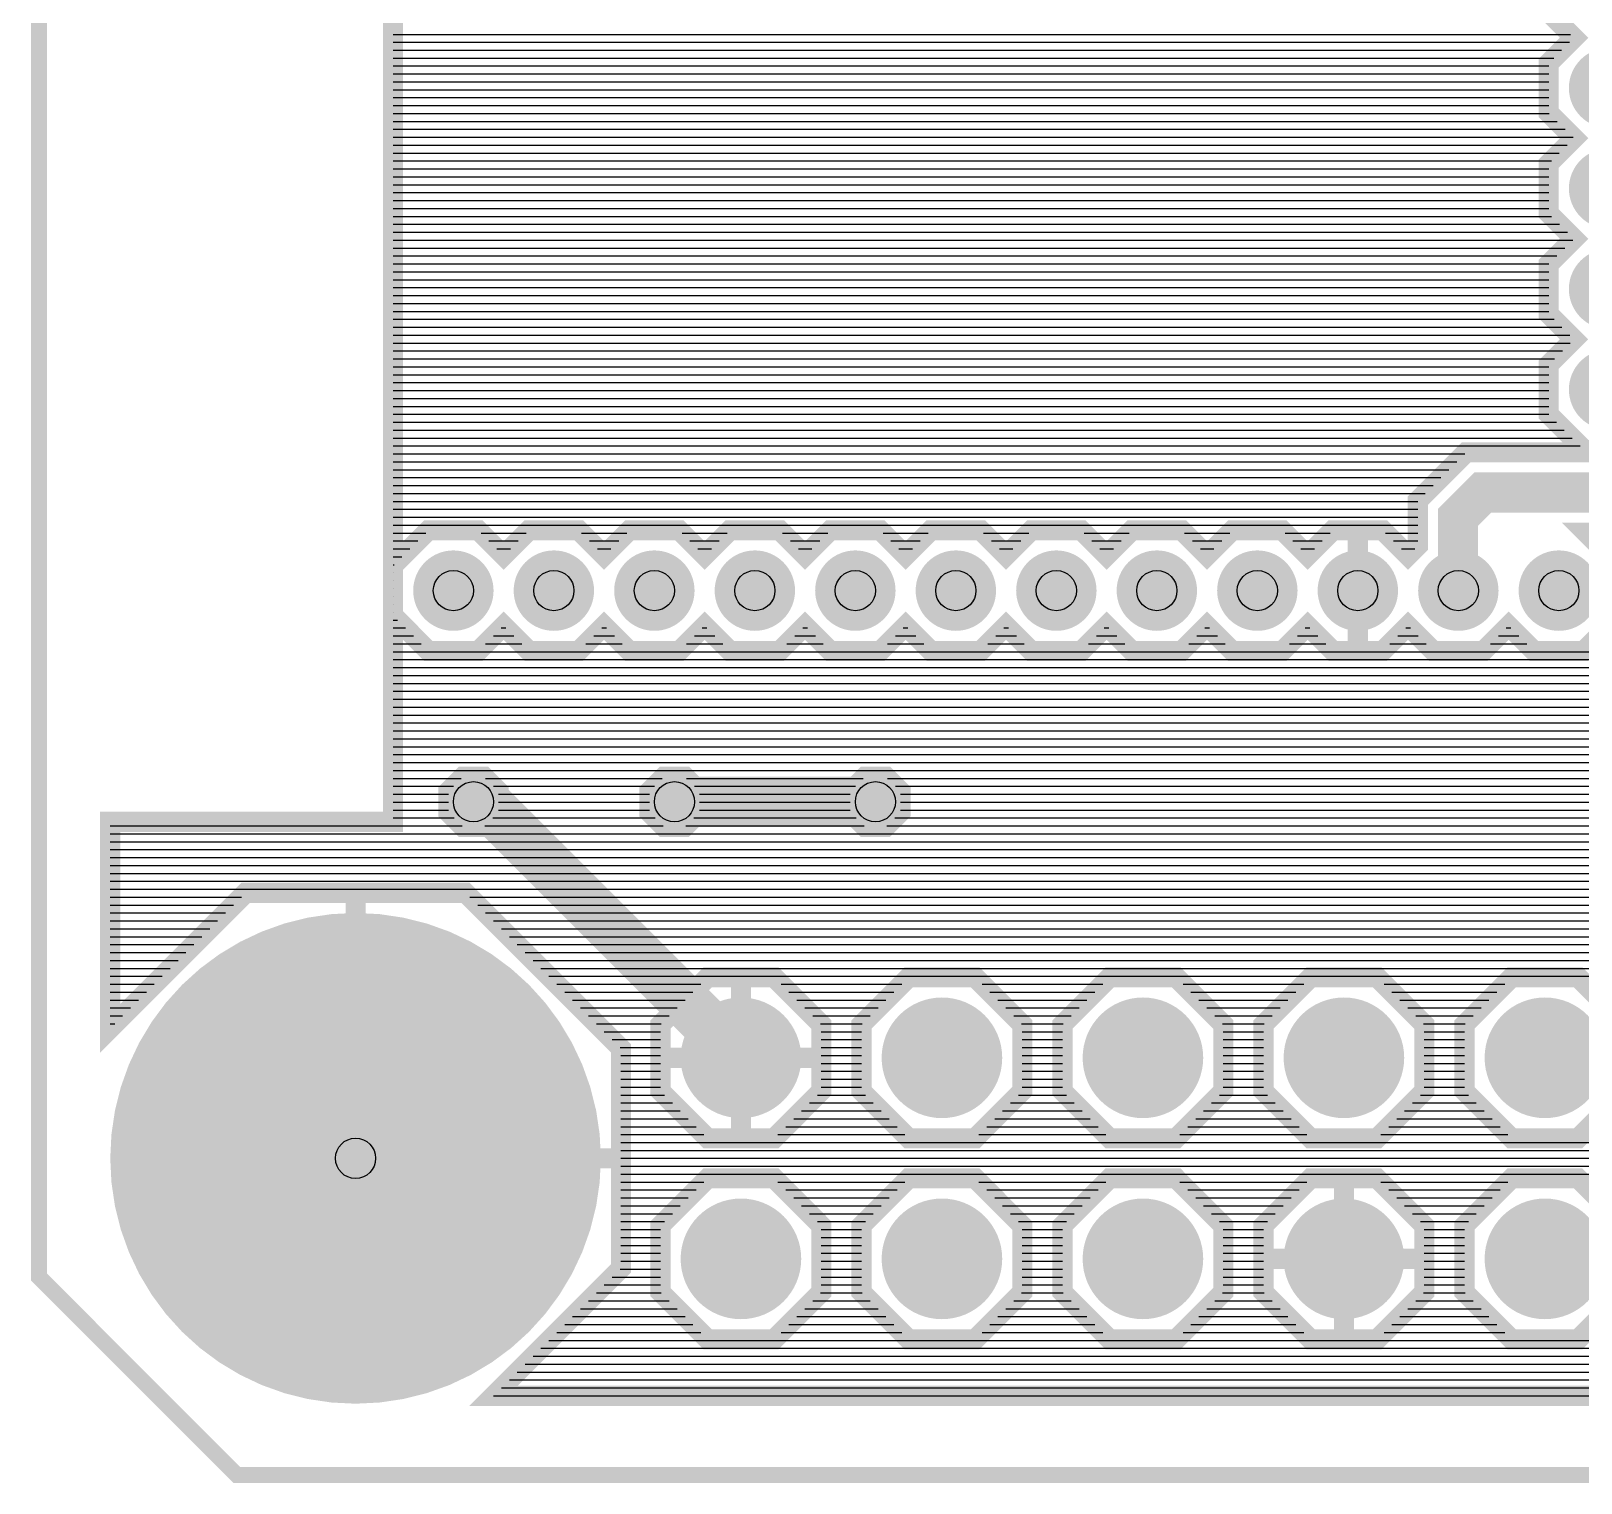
# Model space of a CAD drawing. Header units: inches. Extents: x -1.97 to 1.97, y -1.92 to 2.03.
# Drawn here: x -1.972 to -1.201, y -1.916 to -1.194 of the extents above; entities that cross this region are included whole.
import ezdxf

# ---------------------------------------------------------------- set-up
doc = ezdxf.new("R2010")
doc.units = ezdxf.units.IN
doc.layers.get('0').update_dxf_attribs({"linetype": 'CONTINUOUS'})

# ---------------------------------------------------------------- blocks, each defined once
blk = doc.blocks.new('EPAD')
at = {"const_width": 0.5}
blk.add_lwpolyline([(-0.25, 0, 1), (0.25, 0, 1)], format="xyb", close=True, dxfattribs=at)

msp = doc.modelspace()

# ---------------------------------------------------------------- linework, layer by layer
for points, const_width in [([(-1.86934, -1.911927), (-1.967765, -1.813502), (-1.967765, 1.926656), (-1.86934, 2.025081), (1.870817, 2.025081), (1.969243, 1.926656), (1.969243, -1.813502), (1.870817, -1.911927), (-1.86934, -1.911927)], 0.008), ([(0.404546, -1.872557), (-1.741653, -1.872557), (-1.678238, -1.809142), (-1.678238, -1.699751), (-1.755589, -1.6224), (-1.864981, -1.6224), (-1.932395, -1.689814), (-1.932395, -1.587081), (-1.791625, -1.587081), (-1.791625, -0.650724)], 0.01), ([(-1.001625, -1.152081), (-1.073183, -1.152081), (-1.125025, -1.203923), (-1.125025, -1.389108), (-1.159213, -1.423296), (-1.249431, -1.423296), (-1.261777, -1.435642), (-1.261777, -1.47193), (-1.261625, -1.472081)], 0.02), ([(-1.174199, -1.402081), (-1.199052, -1.402081), (-1.216625, -1.384507), (-1.216625, -1.359655), (-1.204051, -1.347081), (-1.216625, -1.334507), (-1.216625, -1.309655), (-1.204051, -1.297081), (-1.216625, -1.284507), (-1.216625, -1.259655), (-1.204051, -1.247081), (-1.216625, -1.234507), (-1.216625, -1.209655), (-1.204051, -1.197081), (-1.216625, -1.184507)], 0.01), ([(-1.167497, -1.403297), (-1.257716, -1.403297), (-1.281776, -1.427357), (-1.281776, -1.449806), (-1.286625, -1.454655), (-1.299199, -1.442081), (-1.324052, -1.442081), (-1.336625, -1.454655), (-1.349199, -1.442081), (-1.374052, -1.442081), (-1.386625, -1.454655), (-1.399199, -1.442081), (-1.424052, -1.442081), (-1.436625, -1.454655), (-1.449199, -1.442081), (-1.474052, -1.442081), (-1.486625, -1.454655), (-1.499199, -1.442081), (-1.524052, -1.442081), (-1.536625, -1.454655), (-1.549199, -1.442081), (-1.574052, -1.442081), (-1.586625, -1.454655), (-1.599199, -1.442081), (-1.624052, -1.442081), (-1.636625, -1.454655), (-1.649199, -1.442081), (-1.674052, -1.442081), (-1.686625, -1.454655), (-1.699199, -1.442081), (-1.724052, -1.442081), (-1.736625, -1.454655), (-1.749199, -1.442081), (-1.774052, -1.442081), (-1.791625, -1.459655), (-1.791625, -1.484507), (-1.774052, -1.502081), (-1.749199, -1.502081), (-1.736625, -1.489507), (-1.724052, -1.502081), (-1.699199, -1.502081), (-1.686625, -1.489507), (-1.674052, -1.502081), (-1.649199, -1.502081), (-1.636625, -1.489507), (-1.624052, -1.502081), (-1.599199, -1.502081), (-1.586625, -1.489507), (-1.574052, -1.502081), (-1.549199, -1.502081), (-1.536625, -1.489507), (-1.524052, -1.502081), (-1.499199, -1.502081), (-1.486625, -1.489507), (-1.474052, -1.502081), (-1.449199, -1.502081), (-1.436625, -1.489507), (-1.424052, -1.502081), (-1.399199, -1.502081), (-1.386625, -1.489507), (-1.374052, -1.502081), (-1.349199, -1.502081), (-1.336625, -1.489507), (-1.324052, -1.502081), (-1.299199, -1.502081), (-1.286625, -1.489507), (-1.274052, -1.502081), (-1.249199, -1.502081), (-1.236625, -1.489507), (-1.224052, -1.502081), (-1.199199, -1.502081), (-1.181626, -1.484507)], 0.01), ([(-1.311625, -1.442081), (-1.311625, -1.472081)], 0.01), ([(-1.181626, -1.459655), (-1.197984, -1.443296), (-1.150929, -1.443296)], 0.01), ([(-1.311625, -1.502081), (-1.311625, -1.472081)], 0.01), ([(-1.756803, -1.589581), (-1.746448, -1.589581), (-1.739125, -1.582259), (-1.739125, -1.571904), (-1.746448, -1.564581), (-1.756803, -1.564581), (-1.764125, -1.571904), (-1.764125, -1.582259), (-1.756803, -1.589581)], 0.01), ([(-1.618553, -1.704447), (-1.745919, -1.577081), (-1.751625, -1.577081)], 0.025), ([(-1.656803, -1.589581), (-1.646448, -1.589581), (-1.639125, -1.582259), (-1.639125, -1.571904), (-1.646448, -1.564581), (-1.656803, -1.564581), (-1.664125, -1.571904), (-1.664125, -1.582259), (-1.656803, -1.589581)], 0.01), ([(-1.651625, -1.577081), (-1.551625, -1.577081)], 0.025), ([(-1.556803, -1.589581), (-1.546448, -1.589581), (-1.539125, -1.582259), (-1.539125, -1.571904), (-1.546448, -1.564581), (-1.556803, -1.564581), (-1.564125, -1.571904), (-1.564125, -1.582259), (-1.556803, -1.589581)], 0.01), ([(-1.810285, -1.6224), (-1.810285, -1.754446)], 0.01), ([(-1.658552, -1.687878), (-1.658552, -1.721015), (-1.635121, -1.744446), (-1.601984, -1.744446), (-1.578553, -1.721015), (-1.578553, -1.687878), (-1.601984, -1.664447), (-1.635121, -1.664447), (-1.658552, -1.687878)], 0.01), ([(-1.618553, -1.664447), (-1.618553, -1.704447)], 0.01), ([(-1.558552, -1.687878), (-1.558552, -1.721015), (-1.535121, -1.744446), (-1.501984, -1.744446), (-1.478553, -1.721015), (-1.478553, -1.687878), (-1.501984, -1.664447), (-1.535121, -1.664447), (-1.558552, -1.687878)], 0.01), ([(-1.458552, -1.687878), (-1.458552, -1.721015), (-1.435121, -1.744446), (-1.401984, -1.744446), (-1.378553, -1.721015), (-1.378553, -1.687878), (-1.401984, -1.664447), (-1.435121, -1.664447), (-1.458552, -1.687878)], 0.01), ([(-1.358552, -1.687878), (-1.358552, -1.721015), (-1.335121, -1.744446), (-1.301984, -1.744446), (-1.278553, -1.721015), (-1.278553, -1.687878), (-1.301984, -1.664447), (-1.335121, -1.664447), (-1.358552, -1.687878)], 0.01), ([(-1.258552, -1.687878), (-1.258552, -1.721015), (-1.235121, -1.744446), (-1.201984, -1.744446), (-1.178553, -1.721015), (-1.178553, -1.687878), (-1.201984, -1.664447), (-1.235121, -1.664447), (-1.258552, -1.687878)], 0.01), ([(-1.658552, -1.704447), (-1.618553, -1.704447)], 0.01), ([(-1.618553, -1.744446), (-1.618553, -1.704447)], 0.01), ([(-1.578553, -1.704447), (-1.618553, -1.704447)], 0.01), ([(-1.678238, -1.754446), (-1.810285, -1.754446)], 0.01), ([(-1.658552, -1.787878), (-1.658552, -1.821015), (-1.635121, -1.844446), (-1.601984, -1.844446), (-1.578553, -1.821015), (-1.578553, -1.787878), (-1.601984, -1.764447), (-1.635121, -1.764447), (-1.658552, -1.787878)], 0.01), ([(-1.558552, -1.787878), (-1.558552, -1.821015), (-1.535121, -1.844446), (-1.501984, -1.844446), (-1.478553, -1.821015), (-1.478553, -1.787878), (-1.501984, -1.764447), (-1.535121, -1.764447), (-1.558552, -1.787878)], 0.01), ([(-1.458552, -1.787878), (-1.458552, -1.821015), (-1.435121, -1.844446), (-1.401984, -1.844446), (-1.378553, -1.821015), (-1.378553, -1.787878), (-1.401984, -1.764447), (-1.435121, -1.764447), (-1.458552, -1.787878)], 0.01), ([(-1.358552, -1.787878), (-1.358552, -1.821015), (-1.335121, -1.844446), (-1.301984, -1.844446), (-1.278553, -1.821015), (-1.278553, -1.787878), (-1.301984, -1.764447), (-1.335121, -1.764447), (-1.358552, -1.787878)], 0.01), ([(-1.318553, -1.764447), (-1.318553, -1.804446)], 0.01), ([(-1.258552, -1.787878), (-1.258552, -1.821015), (-1.235121, -1.844446), (-1.201984, -1.844446), (-1.178553, -1.821015), (-1.178553, -1.787878), (-1.201984, -1.764447), (-1.235121, -1.764447), (-1.258552, -1.787878)], 0.01), ([(-1.358552, -1.804446), (-1.318553, -1.804446)], 0.01), ([(-1.318553, -1.844446), (-1.318553, -1.804446)], 0.01), ([(-1.278553, -1.804446), (-1.318553, -1.804446)], 0.01)]:
    msp.add_lwpolyline(points, dxfattribs=dict(const_width=const_width))
for points in [[(-1.791625, -1.195391), (-1.205741, -1.195391)], [(-1.791625, -1.199328), (-1.206298, -1.199328)], [(-1.791625, -1.203265), (-1.210235, -1.203265)], [(-1.791625, -1.207202), (-1.214172, -1.207202)], [(-1.791625, -1.211139), (-1.216625, -1.211139)], [(-1.791625, -1.215076), (-1.216625, -1.215076)], [(-1.791625, -1.219013), (-1.216625, -1.219013)], [(-1.791625, -1.22295), (-1.216625, -1.22295)], [(-1.791625, -1.226887), (-1.216625, -1.226887)], [(-1.791625, -1.230824), (-1.216625, -1.230824)], [(-1.791625, -1.234761), (-1.216371, -1.234761)], [(-1.791625, -1.238698), (-1.212434, -1.238698)], [(-1.791625, -1.242635), (-1.208497, -1.242635)], [(-1.791625, -1.246572), (-1.20456, -1.246572)], [(-1.791625, -1.250509), (-1.20748, -1.250509)], [(-1.791625, -1.254446), (-1.211417, -1.254446)], [(-1.791625, -1.258383), (-1.215354, -1.258383)], [(-1.791625, -1.26232), (-1.216625, -1.26232)], [(-1.791625, -1.266257), (-1.216625, -1.266257)], [(-1.791625, -1.270194), (-1.216625, -1.270194)], [(-1.791625, -1.274131), (-1.216625, -1.274131)], [(-1.791625, -1.278069), (-1.216625, -1.278069)], [(-1.791625, -1.282006), (-1.216625, -1.282006)], [(-1.791625, -1.285943), (-1.21519, -1.285943)], [(-1.791625, -1.28988), (-1.211253, -1.28988)], [(-1.791625, -1.293817), (-1.207316, -1.293817)], [(-1.791625, -1.297754), (-1.204724, -1.297754)], [(-1.791625, -1.301691), (-1.208661, -1.301691)], [(-1.791625, -1.305628), (-1.212598, -1.305628)], [(-1.791625, -1.309565), (-1.216535, -1.309565)], [(-1.791625, -1.313502), (-1.216625, -1.313502)], [(-1.791625, -1.317439), (-1.216625, -1.317439)], [(-1.791625, -1.321376), (-1.216625, -1.321376)], [(-1.791625, -1.325313), (-1.216625, -1.325313)], [(-1.791625, -1.32925), (-1.216625, -1.32925)], [(-1.791625, -1.333187), (-1.216625, -1.333187)], [(-1.791625, -1.337124), (-1.214009, -1.337124)], [(-1.791625, -1.341061), (-1.210072, -1.341061)], [(-1.791625, -1.344998), (-1.206135, -1.344998)], [(-1.791625, -1.348935), (-1.205905, -1.348935)], [(-1.791625, -1.352872), (-1.209842, -1.352872)], [(-1.791625, -1.356809), (-1.213779, -1.356809)], [(-1.791625, -1.360746), (-1.216625, -1.360746)], [(-1.791625, -1.364683), (-1.216625, -1.364683)], [(-1.791625, -1.36862), (-1.216625, -1.36862)], [(-1.791625, -1.372557), (-1.216625, -1.372557)], [(-1.791625, -1.376494), (-1.216625, -1.376494)], [(-1.791625, -1.380431), (-1.216625, -1.380431)], [(-1.791625, -1.384368), (-1.216625, -1.384368)], [(-1.791625, -1.388305), (-1.212828, -1.388305)], [(-1.791625, -1.392242), (-1.208891, -1.392242)], [(-1.791625, -1.396179), (-1.204954, -1.396179)], [(-1.791625, -1.400116), (-1.201017, -1.400116)], [(-1.791625, -1.404053), (-1.258472, -1.404053)], [(-1.791625, -1.40799), (-1.262409, -1.40799)], [(-1.791625, -1.411927), (-1.266346, -1.411927)], [(-1.791625, -1.415864), (-1.270283, -1.415864)], [(-1.791625, -1.419801), (-1.27422, -1.419801)], [(-1.791625, -1.423738), (-1.278157, -1.423738)], [(-1.791625, -1.427675), (-1.281776, -1.427675)], [(-1.791625, -1.431612), (-1.281776, -1.431612)], [(-1.791625, -1.435549), (-1.281776, -1.435549)], [(-1.791625, -1.439486), (-1.281776, -1.439486)], [(-1.791625, -1.443423), (-1.775393, -1.443423)], [(-1.791625, -1.44736), (-1.77933, -1.44736)], [(-1.747857, -1.443423), (-1.725393, -1.443423)], [(-1.74392, -1.44736), (-1.72933, -1.44736)], [(-1.697857, -1.443423), (-1.675393, -1.443423)], [(-1.69392, -1.44736), (-1.67933, -1.44736)], [(-1.647857, -1.443423), (-1.625393, -1.443423)], [(-1.64392, -1.44736), (-1.62933, -1.44736)], [(-1.597857, -1.443423), (-1.575393, -1.443423)], [(-1.59392, -1.44736), (-1.57933, -1.44736)], [(-1.547857, -1.443423), (-1.525393, -1.443423)], [(-1.54392, -1.44736), (-1.52933, -1.44736)], [(-1.497857, -1.443423), (-1.475393, -1.443423)], [(-1.49392, -1.44736), (-1.47933, -1.44736)], [(-1.447857, -1.443423), (-1.425393, -1.443423)], [(-1.44392, -1.44736), (-1.42933, -1.44736)], [(-1.397857, -1.443423), (-1.375393, -1.443423)], [(-1.39392, -1.44736), (-1.37933, -1.44736)], [(-1.347857, -1.443423), (-1.325393, -1.443423)], [(-1.34392, -1.44736), (-1.32933, -1.44736)], [(-1.297857, -1.443423), (-1.281776, -1.443423)], [(-1.29392, -1.44736), (-1.281776, -1.44736)], [(-1.791625, -1.451297), (-1.783267, -1.451297)], [(-1.791625, -1.455234), (-1.787204, -1.455234)], [(-1.739983, -1.451297), (-1.733267, -1.451297)], [(-1.689983, -1.451297), (-1.683267, -1.451297)], [(-1.639983, -1.451297), (-1.633267, -1.451297)], [(-1.589983, -1.451297), (-1.583267, -1.451297)], [(-1.539983, -1.451297), (-1.533267, -1.451297)], [(-1.489983, -1.451297), (-1.483267, -1.451297)], [(-1.439983, -1.451297), (-1.433267, -1.451297)], [(-1.389983, -1.451297), (-1.383267, -1.451297)], [(-1.339983, -1.451297), (-1.333267, -1.451297)], [(-1.289983, -1.451297), (-1.283267, -1.451297)], [(-1.791625, -1.459171), (-1.791141, -1.459171)], [(-1.791625, -1.463108), (-1.791625, -1.463108)], [(-1.791625, -1.467045), (-1.791625, -1.467045)], [(-1.791625, -1.470982), (-1.791625, -1.470982)], [(-1.791625, -1.474919), (-1.791625, -1.474919)], [(-1.791625, -1.478856), (-1.791625, -1.478856)], [(-1.791625, -1.482793), (-1.791625, -1.482793)], [(-1.791625, -1.48673), (-1.789402, -1.48673)], [(-1.791625, -1.490667), (-1.785465, -1.490667)], [(-1.791625, -1.494604), (-1.781528, -1.494604)], [(-1.741722, -1.494604), (-1.731528, -1.494604)], [(-1.737785, -1.490667), (-1.735465, -1.490667)], [(-1.691722, -1.494604), (-1.681528, -1.494604)], [(-1.687785, -1.490667), (-1.685465, -1.490667)], [(-1.641722, -1.494604), (-1.631528, -1.494604)], [(-1.637785, -1.490667), (-1.635465, -1.490667)], [(-1.591722, -1.494604), (-1.581528, -1.494604)], [(-1.587785, -1.490667), (-1.585465, -1.490667)], [(-1.541722, -1.494604), (-1.531528, -1.494604)], [(-1.537785, -1.490667), (-1.535465, -1.490667)], [(-1.491722, -1.494604), (-1.481528, -1.494604)], [(-1.487785, -1.490667), (-1.485465, -1.490667)], [(-1.441722, -1.494604), (-1.431528, -1.494604)], [(-1.437785, -1.490667), (-1.435465, -1.490667)], [(-1.391722, -1.494604), (-1.381528, -1.494604)], [(-1.387785, -1.490667), (-1.385465, -1.490667)], [(-1.341722, -1.494604), (-1.331528, -1.494604)], [(-1.337785, -1.490667), (-1.335465, -1.490667)], [(-1.291722, -1.494604), (-1.281528, -1.494604)], [(-1.287785, -1.490667), (-1.285465, -1.490667)], [(-1.241722, -1.494604), (-1.231528, -1.494604)], [(-1.237785, -1.490667), (-1.235465, -1.490667)], [(-1.791625, -1.498541), (-1.777591, -1.498541)], [(-1.791625, -1.502478), (-0.634406, -1.502478)], [(-1.745659, -1.498541), (-1.727591, -1.498541)], [(-1.695659, -1.498541), (-1.677591, -1.498541)], [(-1.645659, -1.498541), (-1.627591, -1.498541)], [(-1.595659, -1.498541), (-1.577591, -1.498541)], [(-1.545659, -1.498541), (-1.527591, -1.498541)], [(-1.495659, -1.498541), (-1.477591, -1.498541)], [(-1.445659, -1.498541), (-1.427591, -1.498541)], [(-1.395659, -1.498541), (-1.377591, -1.498541)], [(-1.345659, -1.498541), (-1.327591, -1.498541)], [(-1.295659, -1.498541), (-1.277591, -1.498541)], [(-1.245659, -1.498541), (-1.227591, -1.498541)], [(-1.791625, -1.506415), (-0.634406, -1.506415)], [(-1.791625, -1.510352), (-0.634406, -1.510352)], [(-1.791625, -1.514289), (-0.634406, -1.514289)], [(-1.791625, -1.518226), (-0.634406, -1.518226)], [(-1.791625, -1.522163), (-0.634406, -1.522163)], [(-1.791625, -1.5261), (-0.634406, -1.5261)], [(-1.791625, -1.530037), (-0.634406, -1.530037)], [(-1.791625, -1.533974), (-0.634406, -1.533974)], [(-1.791625, -1.537911), (-0.634406, -1.537911)], [(-1.791625, -1.541848), (-0.634406, -1.541848)], [(-1.791625, -1.545785), (-0.633152, -1.545785)], [(-1.791625, -1.549722), (-0.629215, -1.549722)], [(-1.791625, -1.553659), (-0.625278, -1.553659)], [(-1.791625, -1.557596), (-0.621341, -1.557596)], [(-1.791625, -1.561533), (-0.617404, -1.561533)], [(-1.791625, -1.56547), (-1.757692, -1.56547)], [(-1.745559, -1.56547), (-1.657692, -1.56547)], [(-1.645559, -1.56547), (-1.557692, -1.56547)], [(-1.545559, -1.56547), (-0.613467, -1.56547)], [(-1.791625, -1.569407), (-1.761629, -1.569407)], [(-1.741622, -1.569407), (-1.661629, -1.569407)], [(-1.641622, -1.569407), (-1.561629, -1.569407)], [(-1.541622, -1.569407), (-0.60953, -1.569407)], [(-1.791625, -1.573344), (-1.764125, -1.573344)], [(-1.791625, -1.577281), (-1.764125, -1.577281)], [(-1.739125, -1.573344), (-1.664125, -1.573344)], [(-1.739125, -1.577281), (-1.664125, -1.577281)], [(-1.639125, -1.573344), (-1.564125, -1.573344)], [(-1.639125, -1.577281), (-1.564125, -1.577281)], [(-1.539125, -1.573344), (-0.605593, -1.573344)], [(-1.539125, -1.577281), (-0.601656, -1.577281)], [(-1.791625, -1.581218), (-1.764125, -1.581218)], [(-1.791625, -1.585155), (-1.761229, -1.585155)], [(-1.742022, -1.585155), (-1.661229, -1.585155)], [(-1.739125, -1.581218), (-1.664125, -1.581218)], [(-1.642022, -1.585155), (-1.561229, -1.585155)], [(-1.639125, -1.581218), (-1.564125, -1.581218)], [(-1.542022, -1.585155), (-0.593781, -1.585155)], [(-1.539125, -1.581218), (-0.597719, -1.581218)], [(-1.932395, -1.589092), (-1.757292, -1.589092)], [(-1.932395, -1.593029), (-0.585907, -1.593029)], [(-1.745959, -1.589092), (-1.657292, -1.589092)], [(-1.645959, -1.589092), (-1.557292, -1.589092)], [(-1.545959, -1.589092), (-0.589844, -1.589092)], [(-1.932395, -1.596966), (-0.58197, -1.596966)], [(-1.932395, -1.600903), (-0.578033, -1.600903)], [(-1.932395, -1.60484), (-0.574096, -1.60484)], [(-1.932395, -1.608777), (-0.570159, -1.608777)], [(-1.932395, -1.612714), (-0.566222, -1.612714)], [(-1.932395, -1.616651), (-0.562285, -1.616651)], [(-1.932395, -1.620588), (-0.558348, -1.620588)], [(-1.932395, -1.624525), (-1.867106, -1.624525)], [(-1.753464, -1.624525), (-0.554411, -1.624525)], [(-1.932395, -1.628462), (-1.871043, -1.628462)], [(-1.932395, -1.632399), (-1.87498, -1.632399)], [(-1.749527, -1.628462), (-0.550474, -1.628462)], [(-1.74559, -1.632399), (-0.546537, -1.632399)], [(-1.932395, -1.636336), (-1.878917, -1.636336)], [(-1.932395, -1.640273), (-1.882854, -1.640273)], [(-1.741653, -1.636336), (-0.5426, -1.636336)], [(-1.737716, -1.640273), (-0.538663, -1.640273)], [(-1.932395, -1.64421), (-1.886791, -1.64421)], [(-1.932395, -1.648147), (-1.890728, -1.648147)], [(-1.733779, -1.64421), (-0.534726, -1.64421)], [(-1.729842, -1.648147), (-0.530789, -1.648147)], [(-1.932395, -1.652084), (-1.894665, -1.652084)], [(-1.932395, -1.656021), (-1.898602, -1.656021)], [(-1.725905, -1.652084), (-0.526852, -1.652084)], [(-1.721968, -1.656021), (-0.522915, -1.656021)], [(-1.932395, -1.659958), (-1.902539, -1.659958)], [(-1.932395, -1.663895), (-1.906476, -1.663895)], [(-1.718031, -1.659958), (-0.518978, -1.659958)], [(-1.714094, -1.663895), (-0.515041, -1.663895)], [(-1.932395, -1.667832), (-1.910413, -1.667832)], [(-1.932395, -1.671769), (-1.91435, -1.671769)], [(-1.710157, -1.667832), (-1.638506, -1.667832)], [(-1.70622, -1.671769), (-1.642443, -1.671769)], [(-1.598599, -1.667832), (-1.538506, -1.667832)], [(-1.594662, -1.671769), (-1.542443, -1.671769)], [(-1.498599, -1.667832), (-1.438506, -1.667832)], [(-1.494662, -1.671769), (-1.442443, -1.671769)], [(-1.398598, -1.667832), (-1.338506, -1.667832)], [(-1.394661, -1.671769), (-1.342443, -1.671769)], [(-1.298599, -1.667832), (-1.238507, -1.667832)], [(-1.294662, -1.671769), (-1.242444, -1.671769)], [(-1.932395, -1.675706), (-1.918287, -1.675706)], [(-1.932395, -1.679643), (-1.922224, -1.679643)], [(-1.702283, -1.675706), (-1.64638, -1.675706)], [(-1.698346, -1.679643), (-1.650317, -1.679643)], [(-1.590725, -1.675706), (-1.54638, -1.675706)], [(-1.586788, -1.679643), (-1.550317, -1.679643)], [(-1.490725, -1.675706), (-1.44638, -1.675706)], [(-1.486788, -1.679643), (-1.450317, -1.679643)], [(-1.390724, -1.675706), (-1.34638, -1.675706)], [(-1.386787, -1.679643), (-1.350317, -1.679643)], [(-1.290725, -1.675706), (-1.246381, -1.675706)], [(-1.286788, -1.679643), (-1.250318, -1.679643)], [(-1.932395, -1.68358), (-1.926161, -1.68358)], [(-1.932395, -1.687517), (-1.930098, -1.687517)], [(-1.694409, -1.68358), (-1.654254, -1.68358)], [(-1.690472, -1.687517), (-1.658191, -1.687517)], [(-1.582851, -1.68358), (-1.554254, -1.68358)], [(-1.578914, -1.687517), (-1.558191, -1.687517)], [(-1.482851, -1.68358), (-1.454254, -1.68358)], [(-1.478914, -1.687517), (-1.458191, -1.687517)], [(-1.38285, -1.68358), (-1.354254, -1.68358)], [(-1.378913, -1.687517), (-1.358191, -1.687517)], [(-1.282851, -1.68358), (-1.254255, -1.68358)], [(-1.278914, -1.687517), (-1.258192, -1.687517)], [(-1.686535, -1.691454), (-1.658552, -1.691454)], [(-1.682598, -1.695391), (-1.658552, -1.695391)], [(-1.578553, -1.691454), (-1.558552, -1.691454)], [(-1.578553, -1.695391), (-1.558552, -1.695391)], [(-1.478553, -1.691454), (-1.458552, -1.691454)], [(-1.478553, -1.695391), (-1.458552, -1.695391)], [(-1.378553, -1.691454), (-1.358552, -1.691454)], [(-1.378553, -1.695391), (-1.358552, -1.695391)], [(-1.278553, -1.691454), (-1.258552, -1.691454)], [(-1.278553, -1.695391), (-1.258552, -1.695391)], [(-1.678661, -1.699328), (-1.658552, -1.699328)], [(-1.678238, -1.703265), (-1.658552, -1.703265)], [(-1.578553, -1.699328), (-1.558552, -1.699328)], [(-1.578553, -1.703265), (-1.558552, -1.703265)], [(-1.478553, -1.699328), (-1.458552, -1.699328)], [(-1.478553, -1.703265), (-1.458552, -1.703265)], [(-1.378553, -1.699328), (-1.358552, -1.699328)], [(-1.378553, -1.703265), (-1.358552, -1.703265)], [(-1.278553, -1.699328), (-1.258552, -1.699328)], [(-1.278553, -1.703265), (-1.258552, -1.703265)], [(-1.678238, -1.707202), (-1.658552, -1.707202)], [(-1.678238, -1.711139), (-1.658552, -1.711139)], [(-1.578553, -1.707202), (-1.558552, -1.707202)], [(-1.578553, -1.711139), (-1.558552, -1.711139)], [(-1.478553, -1.707202), (-1.458552, -1.707202)], [(-1.478553, -1.711139), (-1.458552, -1.711139)], [(-1.378553, -1.707202), (-1.358552, -1.707202)], [(-1.378553, -1.711139), (-1.358552, -1.711139)], [(-1.278553, -1.707202), (-1.258552, -1.707202)], [(-1.278553, -1.711139), (-1.258552, -1.711139)], [(-1.678238, -1.715076), (-1.658552, -1.715076)], [(-1.678238, -1.719013), (-1.658552, -1.719013)], [(-1.578553, -1.715076), (-1.558552, -1.715076)], [(-1.578553, -1.719013), (-1.558552, -1.719013)], [(-1.478553, -1.715076), (-1.458552, -1.715076)], [(-1.478553, -1.719013), (-1.458552, -1.719013)], [(-1.378553, -1.715076), (-1.358552, -1.715076)], [(-1.378553, -1.719013), (-1.358552, -1.719013)], [(-1.278553, -1.715076), (-1.258552, -1.715076)], [(-1.278553, -1.719013), (-1.258552, -1.719013)], [(-1.678238, -1.72295), (-1.656617, -1.72295)], [(-1.678238, -1.726887), (-1.65268, -1.726887)], [(-1.584425, -1.726887), (-1.55268, -1.726887)], [(-1.580488, -1.72295), (-1.556617, -1.72295)], [(-1.484425, -1.726887), (-1.45268, -1.726887)], [(-1.480488, -1.72295), (-1.456617, -1.72295)], [(-1.384425, -1.726887), (-1.35268, -1.726887)], [(-1.380488, -1.72295), (-1.356617, -1.72295)], [(-1.284425, -1.726887), (-1.25268, -1.726887)], [(-1.280488, -1.72295), (-1.256617, -1.72295)], [(-1.678238, -1.730824), (-1.648743, -1.730824)], [(-1.678238, -1.734761), (-1.644806, -1.734761)], [(-1.592299, -1.734761), (-1.544806, -1.734761)], [(-1.588362, -1.730824), (-1.548743, -1.730824)], [(-1.492299, -1.734761), (-1.444806, -1.734761)], [(-1.488362, -1.730824), (-1.448743, -1.730824)], [(-1.392299, -1.734761), (-1.344806, -1.734761)], [(-1.388362, -1.730824), (-1.348743, -1.730824)], [(-1.292299, -1.734761), (-1.244806, -1.734761)], [(-1.288362, -1.730824), (-1.248743, -1.730824)], [(-1.678238, -1.738698), (-1.640869, -1.738698)], [(-1.678238, -1.742635), (-1.636932, -1.742635)], [(-1.600173, -1.742635), (-1.536932, -1.742635)], [(-1.596236, -1.738698), (-1.540869, -1.738698)], [(-1.500173, -1.742635), (-1.436931, -1.742635)], [(-1.496236, -1.738698), (-1.440869, -1.738698)], [(-1.400173, -1.742635), (-1.336932, -1.742635)], [(-1.396236, -1.738698), (-1.340869, -1.738698)], [(-1.300173, -1.742635), (-1.236932, -1.742635)], [(-1.296236, -1.738698), (-1.240869, -1.738698)], [(-1.678238, -1.746572), (-0.487591, -1.746572)], [(-1.678238, -1.750509), (-0.487591, -1.750509)], [(-1.678238, -1.754446), (-0.487591, -1.754446)], [(-1.678238, -1.758383), (-0.485828, -1.758383)], [(-1.678238, -1.76232), (-0.481891, -1.76232)], [(-1.678238, -1.766257), (-1.636931, -1.766257)], [(-1.678238, -1.770194), (-1.640869, -1.770194)], [(-1.600174, -1.766257), (-1.536932, -1.766257)], [(-1.596237, -1.770194), (-1.540869, -1.770194)], [(-1.500174, -1.766257), (-1.436931, -1.766257)], [(-1.496237, -1.770194), (-1.440869, -1.770194)], [(-1.400174, -1.766257), (-1.336932, -1.766257)], [(-1.396237, -1.770194), (-1.340869, -1.770194)], [(-1.300174, -1.766257), (-1.236931, -1.766257)], [(-1.296237, -1.770194), (-1.240869, -1.770194)], [(-1.678238, -1.774131), (-1.644806, -1.774131)], [(-1.678238, -1.778069), (-1.648743, -1.778069)], [(-1.5923, -1.774131), (-1.544806, -1.774131)], [(-1.588363, -1.778069), (-1.548743, -1.778069)], [(-1.4923, -1.774131), (-1.444806, -1.774131)], [(-1.488363, -1.778069), (-1.448743, -1.778069)], [(-1.3923, -1.774131), (-1.344806, -1.774131)], [(-1.388363, -1.778069), (-1.348743, -1.778069)], [(-1.2923, -1.774131), (-1.244806, -1.774131)], [(-1.288363, -1.778069), (-1.248743, -1.778069)], [(-1.678238, -1.782006), (-1.65268, -1.782006)], [(-1.678238, -1.785943), (-1.656617, -1.785943)], [(-1.584426, -1.782006), (-1.55268, -1.782006)], [(-1.580489, -1.785943), (-1.556617, -1.785943)], [(-1.484426, -1.782006), (-1.45268, -1.782006)], [(-1.480489, -1.785943), (-1.456617, -1.785943)], [(-1.384426, -1.782006), (-1.35268, -1.782006)], [(-1.380489, -1.785943), (-1.356617, -1.785943)], [(-1.284426, -1.782006), (-1.25268, -1.782006)], [(-1.280489, -1.785943), (-1.256617, -1.785943)], [(-1.678238, -1.78988), (-1.658552, -1.78988)], [(-1.678238, -1.793817), (-1.658552, -1.793817)], [(-1.578553, -1.78988), (-1.558552, -1.78988)], [(-1.578553, -1.793817), (-1.558552, -1.793817)], [(-1.478553, -1.78988), (-1.458552, -1.78988)], [(-1.478553, -1.793817), (-1.458552, -1.793817)], [(-1.378553, -1.78988), (-1.358552, -1.78988)], [(-1.378553, -1.793817), (-1.358552, -1.793817)], [(-1.278553, -1.78988), (-1.258552, -1.78988)], [(-1.278553, -1.793817), (-1.258552, -1.793817)], [(-1.678238, -1.797754), (-1.658552, -1.797754)], [(-1.678238, -1.801691), (-1.658552, -1.801691)], [(-1.578553, -1.797754), (-1.558552, -1.797754)], [(-1.578553, -1.801691), (-1.558552, -1.801691)], [(-1.478553, -1.797754), (-1.458552, -1.797754)], [(-1.478553, -1.801691), (-1.458552, -1.801691)], [(-1.378553, -1.797754), (-1.358552, -1.797754)], [(-1.378553, -1.801691), (-1.358552, -1.801691)], [(-1.278553, -1.797754), (-1.258552, -1.797754)], [(-1.278553, -1.801691), (-1.258552, -1.801691)], [(-1.678661, -1.809565), (-1.658552, -1.809565)], [(-1.678238, -1.805628), (-1.658552, -1.805628)], [(-1.578553, -1.805628), (-1.558552, -1.805628)], [(-1.578553, -1.809565), (-1.558552, -1.809565)], [(-1.478553, -1.805628), (-1.458552, -1.805628)], [(-1.478553, -1.809565), (-1.458552, -1.809565)], [(-1.378553, -1.805628), (-1.358552, -1.805628)], [(-1.378553, -1.809565), (-1.358552, -1.809565)], [(-1.278553, -1.805628), (-1.258552, -1.805628)], [(-1.278553, -1.809565), (-1.258552, -1.809565)], [(-1.686535, -1.817439), (-1.658552, -1.817439)], [(-1.682598, -1.813502), (-1.658552, -1.813502)], [(-1.578553, -1.813502), (-1.558552, -1.813502)], [(-1.578553, -1.817439), (-1.558552, -1.817439)], [(-1.478553, -1.813502), (-1.458552, -1.813502)], [(-1.478553, -1.817439), (-1.458552, -1.817439)], [(-1.378553, -1.813502), (-1.358552, -1.813502)], [(-1.378553, -1.817439), (-1.358552, -1.817439)], [(-1.278553, -1.813502), (-1.258552, -1.813502)], [(-1.278553, -1.817439), (-1.258552, -1.817439)], [(-1.694409, -1.825313), (-1.654255, -1.825313)], [(-1.690472, -1.821376), (-1.658192, -1.821376)], [(-1.58285, -1.825313), (-1.554255, -1.825313)], [(-1.578913, -1.821376), (-1.558192, -1.821376)], [(-1.482851, -1.825313), (-1.454255, -1.825313)], [(-1.478914, -1.821376), (-1.458192, -1.821376)], [(-1.38285, -1.825313), (-1.354255, -1.825313)], [(-1.378913, -1.821376), (-1.358192, -1.821376)], [(-1.282851, -1.825313), (-1.254254, -1.825313)], [(-1.278914, -1.821376), (-1.258191, -1.821376)], [(-1.702283, -1.833187), (-1.646381, -1.833187)], [(-1.698346, -1.82925), (-1.650318, -1.82925)], [(-1.590724, -1.833187), (-1.546381, -1.833187)], [(-1.586787, -1.82925), (-1.550318, -1.82925)], [(-1.490725, -1.833187), (-1.446381, -1.833187)], [(-1.486788, -1.82925), (-1.450318, -1.82925)], [(-1.390724, -1.833187), (-1.346381, -1.833187)], [(-1.386787, -1.82925), (-1.350318, -1.82925)], [(-1.290725, -1.833187), (-1.24638, -1.833187)], [(-1.286788, -1.82925), (-1.250317, -1.82925)], [(-1.710157, -1.841061), (-1.638507, -1.841061)], [(-1.70622, -1.837124), (-1.642444, -1.837124)], [(-1.598598, -1.841061), (-1.538507, -1.841061)], [(-1.594661, -1.837124), (-1.542444, -1.837124)], [(-1.498599, -1.841061), (-1.438507, -1.841061)], [(-1.494662, -1.837124), (-1.442444, -1.837124)], [(-1.398598, -1.841061), (-1.338507, -1.841061)], [(-1.394661, -1.837124), (-1.342444, -1.837124)], [(-1.298599, -1.841061), (-1.238506, -1.841061)], [(-1.294662, -1.837124), (-1.242443, -1.837124)], [(-1.718031, -1.848935), (0.380924, -1.848935)], [(-1.714094, -1.844998), (0.376987, -1.844998)], [(-1.725905, -1.856809), (0.388798, -1.856809)], [(-1.721968, -1.852872), (0.384861, -1.852872)], [(-1.733779, -1.864683), (0.396672, -1.864683)], [(-1.729842, -1.860746), (0.392735, -1.860746)], [(-1.741653, -1.872557), (0.404546, -1.872557)], [(-1.737716, -1.86862), (0.400609, -1.86862)]]:
    msp.add_lwpolyline(points)
for centre in [(-1.761625, -1.472081), (-1.711625, -1.472081), (-1.661625, -1.472081), (-1.611625, -1.472081), (-1.561625, -1.472081), (-1.511625, -1.472081), (-1.461625, -1.472081), (-1.411625, -1.472081), (-1.361625, -1.472081), (-1.311625, -1.472081), (-1.261625, -1.472081), (-1.211625, -1.472081), (-1.751625, -1.577081), (-1.651625, -1.577081), (-1.551625, -1.577081), (-1.810285, -1.754447)]:
    msp.add_circle(centre, 0.01)

# ---------------------------------------------------------------- block references
for p, xscale, yscale in [((-1.186625, -1.222081), 0.04, 0.04), ((-1.186625, -1.272081), 0.04, 0.04), ((-1.186625, -1.322081), 0.04, 0.04), ((-1.186625, -1.372081), 0.04, 0.04), ((-1.761625, -1.472081), 0.04, 0.04), ((-1.711625, -1.472081), 0.04, 0.04), ((-1.661625, -1.472081), 0.04, 0.04), ((-1.611625, -1.472081), 0.04, 0.04), ((-1.561625, -1.472081), 0.04, 0.04), ((-1.511625, -1.472081), 0.04, 0.04), ((-1.461625, -1.472081), 0.04, 0.04), ((-1.411625, -1.472081), 0.04, 0.04), ((-1.361625, -1.472081), 0.04, 0.04), ((-1.311625, -1.472081), 0.04, 0.04), ((-1.261625, -1.472081), 0.04, 0.04), ((-1.211625, -1.472081), 0.04, 0.04), ((-1.751625, -1.577081), 0.03, 0.03), ((-1.651625, -1.577081), 0.03, 0.03), ((-1.551625, -1.577081), 0.03, 0.03), ((-1.810285, -1.754446), 0.244094, 0.244094), ((-1.618553, -1.704447), 0.06, 0.06), ((-1.518552, -1.704447), 0.06, 0.06), ((-1.418552, -1.704446), 0.06, 0.06), ((-1.318553, -1.704447), 0.06, 0.06), ((-1.218553, -1.704446), 0.06, 0.06), ((-1.618553, -1.804447), 0.06, 0.06), ((-1.518553, -1.804446), 0.06, 0.06), ((-1.418553, -1.804447), 0.06, 0.06), ((-1.318553, -1.804446), 0.06, 0.06), ((-1.218552, -1.804446), 0.06, 0.06)]:
    msp.add_blockref('EPAD', p, dxfattribs=dict(xscale=xscale, yscale=yscale))

doc.saveas('drawing.dxf')
